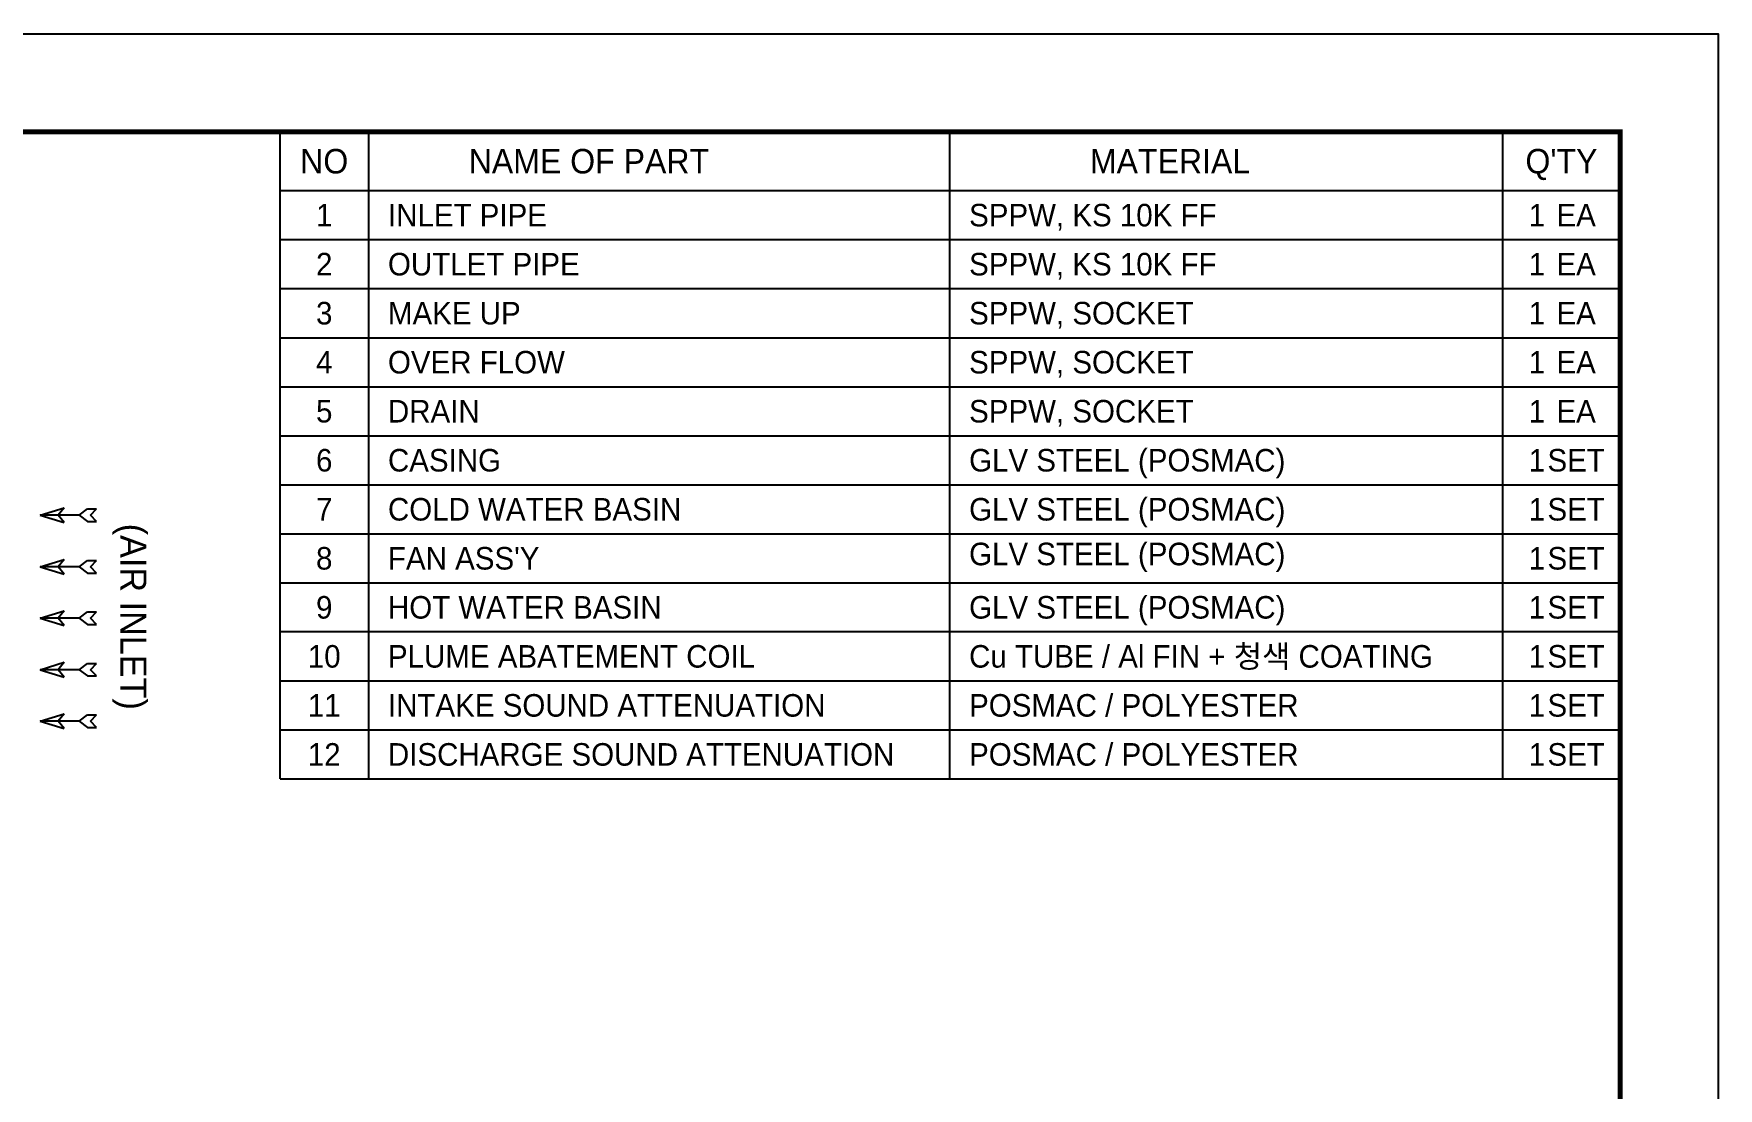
# Model space of a CAD drawing. Header units: millimetres. Extents: x -664091 to 30318, y -141645 to 21846.
# Drawn here: x 18288 to 30318, y 14317 to 21846 of the extents above; entities that cross this region are included whole.
import ezdxf
from ezdxf.enums import TextEntityAlignment as Align

# ---------------------------------------------------------------- set-up
doc = ezdxf.new("R2010")
doc.units = ezdxf.units.MM
for name, color, linetype in [('냉각탑_box', 1, 'Continuous'), ('냉각탑_dim', 1, 'Continuous'), ('냉각탑_form', 1, 'Continuous'), ('냉각탑_text', 3, 'Continuous')]:
    doc.layers.add(name, color=color, linetype=linetype)
doc.styles.add('돋움', font='Dotum.ttf')

# ---------------------------------------------------------------- blocks, each defined once
blk = doc.blocks.new('화살표 IN OUT')
at = {"layer": '냉각탑_dim'}
for p, q in [((-323, 43), (-384, 43)), ((-343, 0), (-384, 43)), ((-384, -43), (-343, 0)), ((-266, 0), (-323, 43)), ((-266, 0), (-323, -43)), ((-266, 0), (0, 0)), ((-163, 50), (-122, 0)), ((0, 0), (-163, 50)), ((-163, -50), (-122, 0)), ((0, 0), (-163, -50)), ((-323, -43), (-384, -43))]:
    blk.add_line(p, q, dxfattribs=at)

msp = doc.modelspace()

# ---------------------------------------------------------------- linework, layer by layer
at = {"layer": 'Defpoints'}
msp.add_lwpolyline([(910.8, 21846.1), (30318, 21846.1), (30318, 1051), (910.8, 1051)], close=True, dxfattribs=at)
at = {"layer": '냉각탑_box'}
for p, q in [((20047.9, 16525.9), (20047.9, 21145.9)), ((20047.9, 21145.9), (29617.9, 21145.9)), ((20677.9, 21145.9), (20677.9, 16525.9)), ((24827.9, 21145.9), (24827.9, 16525.9)), ((28777.9, 21145.9), (28777.9, 16525.9)), ((29617.9, 21145.9), (29617.9, 17575.9)), ((20047.9, 20725.9), (29617.9, 20725.9)), ((20047.9, 20375.9), (29617.9, 20375.9)), ((20047.9, 20025.9), (29617.9, 20025.9)), ((20047.9, 19675.9), (29617.9, 19675.9)), ((20047.9, 19325.9), (29617.9, 19325.9)), ((20047.9, 18975.9), (29617.9, 18975.9)), ((20047.9, 18625.9), (29617.9, 18625.9)), ((20047.9, 18275.9), (29617.9, 18275.9)), ((20047.9, 17925.9), (29617.9, 17925.9)), ((29617.9, 17575.9), (20047.9, 17575.9)), ((20047.9, 17225.9), (29617.9, 17225.9)), ((20047.9, 16875.9), (29617.9, 16875.9)), ((20047.9, 16525.9), (29617.9, 16525.9))]:
    msp.add_line(p, q, dxfattribs=at)
at = {"layer": '냉각탑_form', "const_width": 35}
msp.add_lwpolyline([(1611, 21145.9), (1611, 1751.2), (29617.9, 1751.2), (29617.9, 21145.9)], close=True, dxfattribs=at)

# ---------------------------------------------------------------- block references
at = {"layer": '냉각탑_dim', "xscale": -1.04999997375291, "yscale": 1.04999997374806, "zscale": 1.04999997375}
for p in [(18334.4, 18408.3), (18334.4, 18040.8), (18334.4, 17673.3), (18334.4, 17305.8), (18334.4, 16938.3)]:
    msp.add_blockref('화살표 IN OUT', p, dxfattribs=at)

# ---------------------------------------------------------------- texts
at = {"layer": '냉각탑_text', "style": '돋움'}
for s, height, p in [('NO', 175, (20362.9, 20935.9)), ('NAME OF PART', 175, (22252.9, 20935.9)), ('MATERIAL', 175, (26402.9, 20935.9)), ("Q'TY", 175, (29197.9, 20935.9)), ('1', 161, (20362.9, 20550.9)), ('1', 161, (29022.9, 20550.9)), ('EA', 161, (29302.9, 20550.9)), ('2', 161, (20362.9, 20200.9)), ('1', 161, (29022.9, 20200.9)), ('EA', 161, (29302.9, 20200.9)), ('3', 161, (20362.9, 19850.9)), ('1', 161, (29022.9, 19850.9)), ('EA', 161, (29302.9, 19850.9)), ('4', 161, (20362.9, 19500.9)), ('1', 161, (29022.9, 19500.9)), ('EA', 161, (29302.9, 19500.9)), ('5', 161, (20362.9, 19150.9)), ('1', 161, (29022.9, 19150.9)), ('EA', 161, (29302.9, 19150.9)), ('6', 161, (20362.9, 18800.9)), ('1', 161, (29022.9, 18800.9)), ('SET', 161, (29302.9, 18800.9)), ('7', 161, (20362.9, 18450.9)), ('1', 161, (29022.9, 18450.9)), ('SET', 161, (29302.9, 18450.9)), ('8', 161, (20362.9, 18100.9)), ('1', 161, (29022.9, 18100.9)), ('SET', 161, (29302.9, 18100.9)), ('9', 161, (20362.9, 17750.9)), ('1', 161, (29022.9, 17750.9)), ('SET', 161, (29302.9, 17750.9)), ('10', 161, (20362.9, 17400.9)), ('1', 161, (29022.9, 17400.9)), ('SET', 161, (29302.9, 17400.9)), ('11', 161, (20362.9, 17050.9)), ('1', 161, (29022.9, 17050.9)), ('SET', 161, (29302.9, 17050.9)), ('12', 161, (20362.9, 16700.9)), ('1', 161, (29022.9, 16700.9)), ('SET', 161, (29302.9, 16700.9))]:
    msp.add_text(s, height=height, dxfattribs=at).set_placement(p, align=Align.MIDDLE_CENTER)
for s, p in [('INLET PIPE', (20817.9, 20550.9)), ('SPPW, KS 10K FF', (24967.9, 20550.9)), ('OUTLET PIPE', (20817.9, 20200.9)), ('SPPW, KS 10K FF', (24967.9, 20200.9)), ('MAKE UP', (20817.9, 19850.9)), ('SPPW, SOCKET', (24967.9, 19850.9)), ('OVER FLOW', (20817.9, 19500.9)), ('SPPW, SOCKET', (24967.9, 19500.9)), ('DRAIN', (20817.9, 19150.9)), ('SPPW, SOCKET', (24967.9, 19150.9)), ('GLV STEEL (POSMAC)', (24967.9, 18800.9)), ('CASING', (20817.9, 18800.9)), ('COLD WATER BASIN', (20817.9, 18450.9)), ('GLV STEEL (POSMAC)', (24967.9, 18450.9)), ("FAN ASS'Y", (20817.9, 18100.9)), ('GLV STEEL (POSMAC)', (24967.9, 18131.7)), ('HOT WATER BASIN', (20817.9, 17750.9)), ('GLV STEEL (POSMAC)', (24967.9, 17750.9)), ('PLUME ABATEMENT COIL', (20817.9, 17400.9)), ('Cu TUBE / Al FIN + 청색 COATING', (24967.9, 17400.9)), ('INTAKE SOUND ATTENUATION', (20817.9, 17050.9)), ('POSMAC / POLYESTER', (24967.9, 17050.9)), ('DISCHARGE SOUND ATTENUATION', (20817.9, 16700.9)), ('POSMAC / POLYESTER', (24967.9, 16700.9))]:
    msp.add_text(s, height=161, dxfattribs=at).set_placement(p, align=Align.MIDDLE_LEFT)
msp.add_text('(AIR INLET)', height=186.667, rotation=270, dxfattribs=at).set_placement((19000.3, 17683.4), align=Align.MIDDLE_CENTER)

doc.saveas('drawing.dxf')
